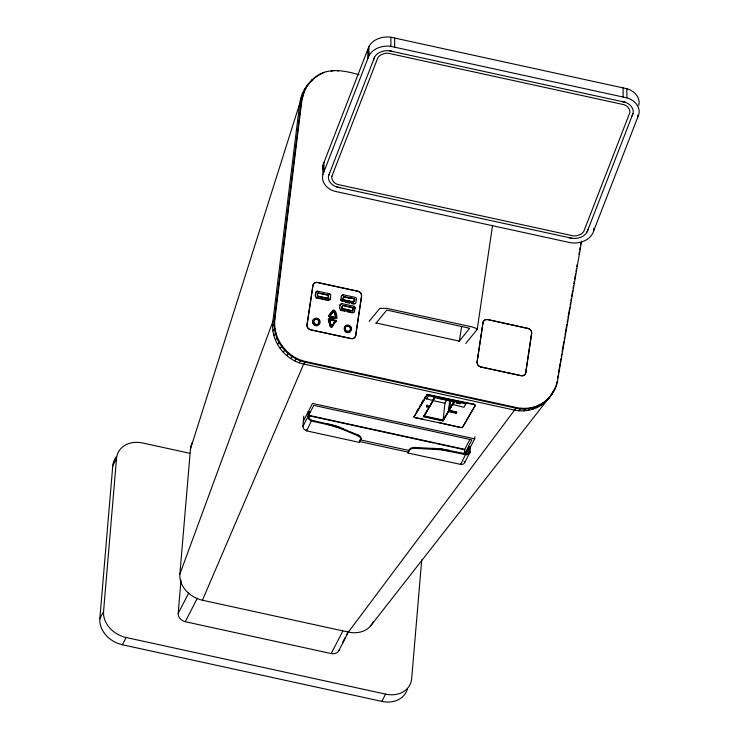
<?xml version="1.0" encoding="UTF-8"?>
<svg xmlns="http://www.w3.org/2000/svg" width="739" height="739" viewBox="0 0 739 739"><rect width="100%" height="100%" fill="white"/><g stroke="black" fill="none" stroke-linecap="round" stroke-linejoin="round"><path stroke-width="1.11" d="M335.275 321.326L335.755 320.966L331.488 326.518L329.243 319.34L335.755 320.828L331.635 326.518L335.247 321.151L329.465 319.885L330.832 325.696M328.901 318.805L328.282 320.116L329.594 318.638L336.3 320.56L331.848 327.275M330.121 315.488L333.788 311.082L336.254 317.594L333.954 310.62L329.659 316.292L335.996 317.881L334.795 314.066M333.271 310.186C326.185 316.31 328.569 318.454 336.513 318.315C337.566 316.819 335.635 308.024 332.993 310.537M544.56 402.7L549.825 396.991C541.964 407.946 527.452 413.064 514.39 410.062L303.674 364.068C284.783 360.096 270.4 340.882 272.839 321.576L299.701 103.636C300.653 96.098 303.951 88.957 309.013 83.304L304.274 89.807M546.629 400.187C538.454 407.254 526.953 409.849 516.459 407.549L305.734 361.556C286.843 357.574 272.469 338.37 274.908 319.054L301.771 101.114L304.219 91.627L306.343 87.285M322.416 168.76L322.814 165.425L368.909 46.52C373.093 38.973 382.71 36.045 390.866 37.218L626.866 88.726C634.007 90.509 640.852 97.64 638.736 105.409M336.263 317.521L330.019 316.144L333.751 310.611L329.705 316.024M354.23 311.719L355.136 307.895M354.646 303.637A1.672 1.543 39.4 0 0 355.939 302.343L356.447 299.046A1.598 1.478 39.4 0 0 355.182 297.346L343.321 294.787A1.607 1.487 39.4 0 0 341.649 296.025M407.263 689.395A25.338 20.369 27.2 0 1 381.851 701.385L122.397 644.759A25.338 20.369 27.2 0 1 99.839 618.608L112.771 465.782A25.338 20.369 27.2 0 1 116.337 456.757M99.839 618.608L103.571 611.347L116.503 458.522A25.338 20.369 27.2 0 1 142.59 442.984L189.821 453.293M373.186 621.776A25.338 20.369 27.2 0 1 348.383 632.085L202.44 600.234A25.338 20.369 27.2 0 1 179.873 574.083L190.459 449.044A25.338 20.369 27.2 0 1 192.528 442.236M339.284 649.516A7.972 6.411 27.2 0 1 331.22 653.562L185.267 621.702A7.972 6.411 27.2 0 1 178.173 613.481L180.99 580.207M302.879 426.523L307.895 416.759L308.911 416.972A3.852 3.095 27.2 0 0 311.729 420.242L335.792 425.867L358.406 435.123A6.014 3.39 4.8 0 1 360.78 438.864L359.348 442.384L306.639 430.883A4.97 3.991 27.2 0 1 302.879 426.523L303.757 416.103M328.208 298.399L328.476 295.12L318.555 292.93C317.142 292.755 316.754 295.822 318.075 296.191L328.098 298.325M308.911 416.972L309.355 411.762L308.311 413.785M311.729 420.242L306.639 430.883M360.706 439.733A6.014 3.39 4.8 0 0 358.332 435.992L339.46 428.02L327.876 424.657L327.95 423.789M329.215 424.953L329.289 424.084M330.536 425.276L330.61 424.408M331.857 425.609L331.931 424.74M341.787 308.08L342.647 305.318L352.568 307.452C353.916 307.858 353.371 310.722 352.217 310.749L341.64 308.237M343.081 299.664L343.192 297.752M333.16 425.969L333.234 425.101M334.444 426.348L334.518 425.479M335.718 426.736L335.792 425.867M336.984 427.142L337.058 426.274M338.231 427.576L338.305 426.708M339.46 428.02L339.534 427.151M340.67 428.472L340.744 427.604M341.861 428.953L341.935 428.084M343.044 429.442L343.118 428.574M358.332 435.992L358.406 435.123M359.348 442.384L360.78 438.864M407.983 453.007L409.341 450.356A6.014 3.39 4.8 0 1 414.699 448.296L441.303 449.783L466.217 454.762A4.97 3.991 27.2 0 0 470.059 452.148L465.034 461.912A4.97 3.991 27.2 0 1 461.201 464.526L407.983 453.007L409.415 449.488A6.014 3.39 4.8 0 1 414.773 447.428L441.377 448.915L466.161 453.875A3.852 3.095 27.2 0 0 469.043 451.926L470.059 452.148L470.503 446.938L474.669 438.827L474.844 436.749M409.341 450.356L409.415 449.488M414.699 448.296L414.773 447.428M421.729 559.765L411.678 678.596A25.338 20.369 27.2 0 1 385.582 694.124L381.851 701.385M432.962 449.072L433.036 448.203M434.356 449.146L434.421 448.277M435.742 449.229L435.816 448.361M437.137 449.34L437.211 448.471M438.532 449.469L438.606 448.601M439.917 449.617L439.991 448.749M441.303 449.783L441.377 448.915M442.679 449.968L442.753 449.1M444.056 450.18L444.13 449.312M445.432 450.402L445.506 449.534M446.79 450.651L446.864 449.783M448.148 450.919L448.222 450.051M449.488 451.196L449.561 450.328M460.767 463.639L460.693 464.508L465.782 453.875M464.101 454.282L464.249 452.545M464.388 453.718L464.757 449.377L308.893 415.355M414.071 416.981L427.318 394.386L473.671 404.178A2.115 1.035 6.2 0 1 475.14 405.572L462.762 427.114L461.764 427.613L415.152 417.711L414.145 417.101L414.154 416.112M414.246 417.221L414.117 416.491L427.281 394.755L473.634 404.547A2.115 1.035 6.2 0 1 475.103 405.951M414.718 417.544L422.93 419.013M449.691 400.547L448.499 411.568L443.021 420.971L423.761 416.768L427.151 410.21M426.449 395.337L426.551 394.838M434.606 396.732L432.601 400.455L426.569 398.755M426.726 405.887L429.341 406.45L429.239 407.365L426.625 406.801L427.234 405M426.625 406.801L427.179 405.535L426.662 406.422L429.285 406.986L423.807 416.38L443.058 420.583L448.536 411.189L456.222 412.87L456.73 411.993L456.185 413.249L448.499 411.568M426.523 399.134L428.518 395.402M427.133 405.914L429.756 406.487L434.966 396.797M430.32 405.203L430.375 404.676M429.756 406.487L434.911 397.333L429.793 406.108M443.021 420.971L444.933 403.208L446.578 400.39M456.693 412.371L449.007 410.69L450.079 400.797M449.58 409.406L450.485 401.018M465.967 403.577L463.972 407.3L453.127 404.556M449.007 410.69L454.171 401.536L449.053 410.311L455.64 411.752M453.09 404.926L455.085 401.194M456.185 413.249L456.277 412.334L448.591 410.653L443.114 420.057L423.863 415.854M460.48 427.604L438.412 422.394M461.515 427.641L462.808 426.726L475.14 405.572M473.634 404.547L473.736 403.633M317.447 296.099L327.848 298.519L328.707 295.739L328.153 295.341M352.771 310.537L352.946 307.987M307.008 324.966L312.939 285.494A4.222 3.898 39.4 0 1 317.576 282.446L358.11 291.295A4.222 3.898 39.4 0 1 361.583 296.108L355.662 335.58A4.222 3.898 39.4 0 1 351.025 338.628L310.482 329.779A4.222 3.898 39.4 0 1 307.008 324.966L312.939 285.494M315.1 296.071L315.987 292.45A1.607 1.487 39.4 0 1 317.696 291.184L329.539 293.808L329.114 294.334M317.447 295.009L318.278 293.087L328.328 295.304M328.061 298.565L328.301 296.912M329.908 299.304L330.823 295.48A1.598 1.478 39.4 0 0 329.548 293.78M342.018 303.6A1.607 1.487 39.4 0 0 340.346 304.874L339.413 308.486M341.76 307.415L342.6 305.503L353.177 307.978M343.663 296.551L342.951 299.387M352.383 310.98L352.623 309.327M354.489 299.129C351.127 305.096 356.54 300.533 353.879 298.602L343.459 296.755M355.662 335.58L361.583 296.108M465.755 343.459L477.182 329.492L492.571 225.33M477.089 362.082L483.01 322.61A4.222 3.898 39.4 0 1 487.648 319.562L528.191 328.412A4.222 3.898 39.4 0 1 531.664 333.234L525.734 372.705A4.222 3.898 39.4 0 1 521.106 375.754L480.562 366.904A4.222 3.898 39.4 0 1 477.089 362.082L483.01 322.61M525.734 372.705L531.664 333.234M461.699 326.342L459.307 341.113L376.206 322.98M557.594 377.962L557.991 375.689M558.379 373.417L560.144 363.209M560.531 360.937L560.929 358.664M561.317 356.392L561.714 354.12M562.102 351.856L563.866 341.64M564.254 339.367L564.651 337.095M565.039 334.822L566.804 324.606M567.192 322.343L567.589 320.07M567.977 317.798L569.741 307.581M570.129 305.309L570.526 303.045M570.914 300.773L571.302 298.501M571.7 296.228L572.679 290.556M573.067 288.284L573.464 286.011M573.852 283.748L574.24 281.476M574.637 279.203L575.616 273.532M576.004 271.259L576.402 268.987M576.789 266.714L577.177 264.451M578.942 254.234L579.339 251.962M579.727 249.69L580.115 247.417M580.512 245.154L580.9 242.882M359.071 74.722C345.15 70.815 328.421 67.083 315.839 76.727C307.84 82.657 302.454 91.858 301.253 101.751L274.391 319.682C271.952 338.998 286.335 358.203 305.216 362.184L515.942 408.177C534.399 412.861 554.666 399.605 557.529 380.733L581.611 241.117M556.199 384.714L557.529 380.733M322.86 174.57C320.744 182.339 327.589 189.48 334.73 191.262L570.73 242.771C578.896 243.944 588.512 241.016 592.687 233.469L638.782 114.563C640.898 106.795 634.053 99.654 626.912 97.871L390.913 46.363C382.747 45.19 373.13 48.127 368.955 55.674L322.86 174.57L322.814 165.425M373.546 59.804L374.812 56.691A14.189 10.688 -0.3 0 1 378.839 52.894C383.079 50.464 388.344 50.04 392.963 51.573M588.096 229.33L586.831 232.452A14.189 10.688 -0.3 0 1 582.803 236.24C578.563 238.679 573.298 239.094 568.679 237.57M334 310.666L336.245 317.447L335.866 317.123M190.459 449.044L299.701 103.636L301.771 101.114M179.873 574.083L272.839 321.576L274.908 319.054M328.643 175.623L374.59 57.115M587.062 232.028L633 113.52M331.377 326.85L334.795 322.241M202.44 600.234L303.674 364.068L305.734 361.556M331.118 326.795L329.16 319.673L331.405 326.453M329.409 319.987L329.243 319.34L329.391 320.052L328.883 319.811M329.686 172.935L328.522 176.076A14.189 10.688 -0.3 0 0 329.215 180.889C331.238 185.018 335.792 187.226 340.189 187.697M631.956 116.208L633.12 113.067A14.189 10.688 -0.3 0 0 632.427 108.245C630.413 104.125 625.859 101.917 621.453 101.437M112.771 465.782L116.503 458.522M122.397 644.759L126.129 637.498A25.338 20.369 27.2 0 1 103.571 611.347M178.173 613.481L188.676 593.048M185.267 621.702L197.35 598.211M303.313 421.313L312.505 403.439L474.669 438.827M308.283 416.029L313.761 405.369L471.87 439.881L464.314 454.587M331.22 653.562L342.767 631.088M342.573 642.542L345.196 637.434M346.249 635.392L348.346 631.309M339.016 650.311L348.466 631.928M464.462 449.94L469.792 439.576M465.847 453.801L469.487 446.716L469.043 451.926L468.184 453.598M465.866 454.476L469.819 446.79M552.717 391.956L550.49 395.91L552.56 393.388M552.042 394.026L556.449 385.195M416.454 411.734L418.145 408.843M419.262 406.921L420.38 405M421.507 403.078L423.188 400.187M424.306 398.266L425.433 396.344M428.241 408.334L429.341 406.45M423.761 416.768L429.239 407.365M449.109 409.776L453.654 401.988M348.383 632.085L516.459 407.549M549.807 396.815L370.331 626.266M306.953 85.826L312.2 79.766M311.682 80.394L315.839 76.727M302.159 94.149L304.219 91.627M319.867 74.242L319.35 74.87L324.218 72.357M300.625 98.786L302.685 96.264M333.585 70.491L331.155 71.36M337.917 71.184L338.434 70.556M272.58 326.204L274.649 323.691M272.931 330.887L274.991 328.375M273.873 335.534L275.943 333.021M317.576 282.446L317.456 282.584A4.222 3.898 39.4 0 0 312.828 285.633M275.407 340.069L277.476 337.547M315.987 292.45L315.553 292.977A1.607 1.487 39.4 0 1 316.006 292.099M317.262 291.748L317.696 291.221M317.401 293.716L317.835 293.189M318.13 293.448L318.555 292.93M277.494 344.411L279.564 341.898M330.315 298.778A1.672 1.543 39.4 0 1 329.021 300.071L316.782 297.42L316.347 297.946L327.294 300.339M280.109 348.494L282.169 345.972M283.194 352.244L285.254 349.723M328.393 300.579L328.818 300.052M286.695 355.598L288.764 353.076M310.482 329.779L351.136 338.49A4.222 3.898 39.4 0 0 355.773 335.441M341.187 296.533L341.612 296.016L340.725 299.637A1.607 1.487 39.4 0 0 340.818 300.45M290.566 358.507L292.635 355.986M342.896 295.314L343.321 294.787M343.598 296.69L344.18 296.487M328.809 316.19L329.169 315.682M328.744 316.541L329.04 316.015M341.981 301.512L342.406 300.985L354.646 303.618M329.465 317.003L329.529 317.521L334.222 318.546M343.229 299.803L353.621 301.9M339.875 305.383L340.3 304.865M328.255 319.747L328.587 319.22M294.732 360.909L296.801 358.387M341.584 304.163L342.018 303.637L353.861 306.223A1.598 1.478 39.4 0 1 355.108 307.886M342.443 305.863L342.878 305.336M340.282 310.232A1.607 1.487 39.4 0 0 340.661 310.398L341.095 309.835L353.334 312.468A1.672 1.543 39.4 0 0 354.637 311.193M341.843 308.579L342.397 308.606M299.119 362.775L301.189 360.253M318.583 282.825L358.11 291.295M336.541 318.241L336.864 317.724M336.227 318.666L336.753 318.056M328.569 319.765L330.555 326.998L328.606 321.096M353.879 298.602L344.032 296.672M336.079 321.456L336.374 320.929M335.959 321.788L336.319 321.28M356.013 299.655L356.438 299.138M354.452 303.618L354.018 304.145L351.829 303.664M353.436 306.75L353.861 306.223M354.702 308.505L355.136 307.987M352.715 312.994L353.14 312.468M369.149 321.373L379.855 308.32L387.134 308.385M375.837 323.423L386.626 310.269L387.448 310.214L469.662 328.301L458.937 341.566M487.648 319.562L528.08 328.55A4.222 3.898 39.4 0 1 531.553 333.372M480.562 366.904L521.217 375.615A4.222 3.898 39.4 0 0 525.854 372.567M519.027 410.773L521.097 408.251M523.683 410.875L525.743 408.362M528.274 410.385L530.343 407.863M532.736 409.295L534.796 406.783M536.976 407.632L539.045 405.12M540.948 405.425L543.008 402.903M553.234 391.328L554.777 389.435M335.072 320.966L335.7 320.698M329.88 316.569L330 316.089M329.659 316.939L330.259 316.347L329.529 316.874L330.139 316.292L329.428 316.772L329.677 316.357M332.134 326.934L330.841 326.647M310.131 82.288L313.04 79.858M335.247 321.151L335.728 320.763L335.266 321.206M315.322 77.355L318.546 75.369M386.82 308.329L472.009 326.915L475.842 328.245L477.182 329.492M389.462 50.806L624.954 102.204M336.688 186.93L572.18 238.327M343.755 297.013L349.141 298.187M343.552 299.942L352.281 301.845M345.261 302.223L349.639 303.184M342.24 308.791L350.979 310.694M340.67 310.362L345.048 311.313M347.238 311.793L351.616 312.754M428.481 395.781L434.56 397.102M455.039 401.573L465.93 403.947M438.116 398.035L453.099 401.305M434.874 397.711L454.125 401.914M433.165 400.64L444.933 403.208M310.362 411.983L308.339 411.549L307.895 416.759A4.97 3.991 27.2 0 0 311.655 421.11L327.876 424.657M468.471 446.495L470.503 446.938M309.881 415.955L433.922 443.031M436.176 443.52L464.369 449.672M464.027 461.699L465.034 461.912M360.281 439.844L408.916 450.457M359.422 441.516L408.057 452.139M126.129 637.498L385.582 694.124M343.7 299.757L343.108 299.286M329.003 319.645L329.566 319.821L329.058 319.608M336.245 317.659L335.58 317.502M335.728 317.853L335.404 317.474L335.441 318.204M329.345 319.266L329.686 319.793L329.483 319.23M329.557 319.239L329.751 319.793M329.686 319.266L329.862 319.821M637.655 115.164L637.665 117.455M626.866 88.726L626.912 97.871M623.106 87.904L623.153 97.058M593.796 228.286L593.805 230.577M394.626 38.031L394.663 47.185M390.866 37.218L390.913 46.363M368.909 46.52L368.955 55.674M367.791 49.411L367.837 58.557M323.931 162.534L323.978 171.688M357.999 291.434A4.222 3.898 39.4 0 1 358.526 291.582M359.025 291.794A4.222 3.898 39.4 0 1 361.473 296.247M310.602 329.64A4.222 3.898 39.4 0 1 307.128 324.827M317.613 325.576A3.778 3.483 39.4 0 1 315.738 325.714M314.814 325.419A3.778 3.483 39.4 0 1 313.188 319.821M316.338 297.983A1.607 1.487 39.4 0 1 315.969 297.826M316.772 297.457A1.607 1.487 39.4 0 1 315.562 295.563M339.912 305.392A1.607 1.487 39.4 0 1 340.189 304.662M341.095 309.872A1.607 1.487 39.4 0 1 339.885 307.969M349.852 332.005A3.778 3.483 39.4 0 1 344.707 331.054M342.397 301.022A1.607 1.487 39.4 0 1 341.187 299.119M482.9 322.749A4.222 3.898 39.4 0 1 485.939 319.664M486.465 319.608A4.222 3.898 39.4 0 1 487.001 319.618M480.673 366.766A4.222 3.898 39.4 0 1 477.2 361.944M306.343 429.858A3.852 3.095 27.2 0 1 305.992 429.682M331.894 176.215L331.857 176.353A10.734 8.083 -0.3 0 0 332.384 180.002L333.908 182.145A10.328 7.778 -0.3 0 0 337.612 184.445L573.178 235.861A10.328 7.778 -0.3 0 0 577.944 235.408L580.771 234.208A10.734 8.083 -0.3 0 0 583.819 231.344L629.785 112.781A10.734 8.083 -0.3 0 0 629.259 109.141L627.734 106.989A10.328 7.778 -0.3 0 0 624.03 104.689L388.465 53.282A10.328 7.778 -0.3 0 0 383.698 53.725L380.871 54.926A10.734 8.083 -0.3 0 0 377.823 57.79L331.894 176.215M456.582 402.45L456.249 403.023L459.861 403.808L460.194 403.235L456.582 402.45M330.093 316.255L329.474 316.828L330.139 316.292M330.194 316.329L329.594 316.911L330.259 316.347M329.391 320.107L329.151 319.599L329.391 320.107M312.846 322.038A3.778 3.483 39.4 0 0 318.758 324.754A3.778 3.483 39.4 0 0 317.798 318.527A3.778 3.483 39.4 0 0 312.846 322.038M313.826 322.056A2.67 2.466 39.4 0 0 318.01 323.978A2.67 2.466 39.4 0 0 317.327 319.571A2.67 2.466 39.4 0 0 313.826 322.056M313.438 321.992A3.168 2.919 39.4 0 0 318.389 324.273A3.168 2.919 39.4 0 0 317.585 319.054A3.168 2.919 39.4 0 0 313.438 321.992M344.263 328.892A3.778 3.483 39.4 0 0 350.175 331.608A3.778 3.483 39.4 0 0 349.214 325.382A3.778 3.483 39.4 0 0 344.263 328.892M345.242 328.92A2.67 2.466 39.4 0 0 349.427 330.841A2.67 2.466 39.4 0 0 348.743 326.435A2.67 2.466 39.4 0 0 345.242 328.92M344.854 328.855A3.168 2.919 39.4 0 0 349.806 331.127A3.168 2.919 39.4 0 0 349.002 325.908A3.168 2.919 39.4 0 0 344.854 328.855"/></g></svg>
